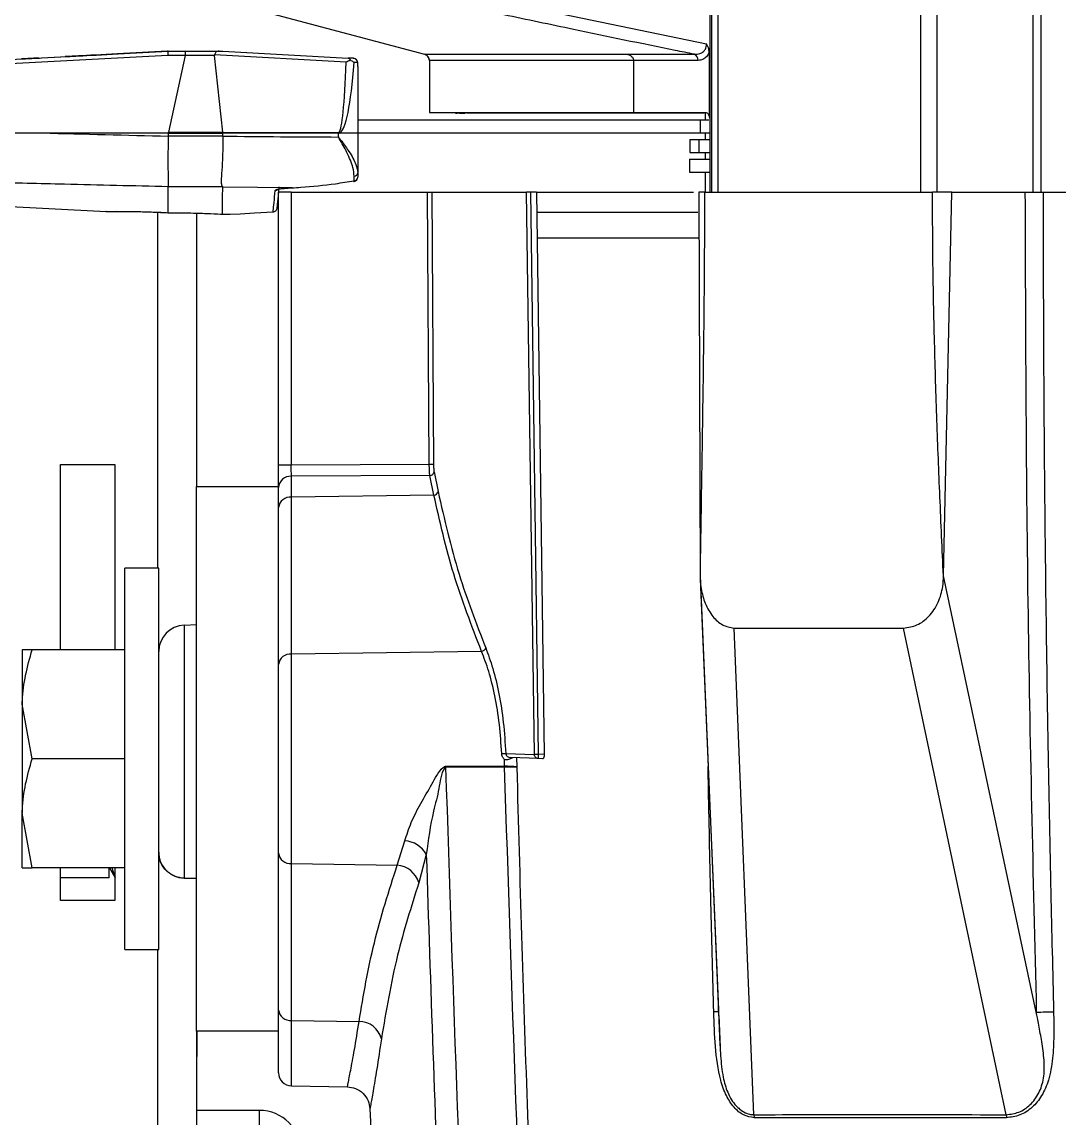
# Model space of a CAD drawing. Extents: x 7 to 135, y 3 to 97.
# Drawn here: x 52.915 to 55.294, y 10.717 to 13.232 of the extents above; entities that cross this region are included whole.
import ezdxf

# ---------------------------------------------------------------- set-up
doc = ezdxf.new("R2010")
doc.units = 0
doc.header["$MEASUREMENT"] = 0
doc.layers.add('OBJECT', color=7, linetype='CONTINUOUS')

msp = doc.modelspace()

# ---------------------------------------------------------------- linework, layer by layer
at = {"layer": 'OBJECT'}
for p, q in [((54.4976, 12.8414), (54.4976, 13.9175)), ((54.5114, 13.9178), (54.5114, 12.8414)), ((54.9769, 12.8414), (54.9769, 13.9178)), ((55.0141, 13.9175), (55.0141, 12.8414)), ((55.2352, 12.8414), (55.2352, 13.9148)), ((55.2522, 13.9147), (55.2522, 12.8414)), ((54.493, 13.8999), (54.493, 13.0094)), ((54.0235, 13.2775), (54.4851, 13.1819)), ((52.8401, 13.1432), (53.2488, 13.1648)), ((53.2494, 13.1554), (52.8408, 13.1338)), ((52.8414, 13.1432), (53.2503, 13.1648)), ((53.2489, 13.1648), (53.1478, 13.1595)), ((53.2502, 13.1648), (53.149, 13.1595)), ((53.2488, 13.1648), (53.2488, 13.1648)), ((53.2489, 13.1648), (53.2488, 13.1648)), ((53.2502, 13.1648), (53.2489, 13.1648)), ((53.2889, 13.1554), (53.2494, 13.1554)), ((53.2502, 13.1648), (53.2503, 13.1648)), ((53.2503, 13.1648), (53.2503, 13.1648)), ((53.2503, 13.1648), (53.2895, 13.1648)), ((53.2889, 13.1551), (53.2507, 12.9789)), ((53.3565, 13.1551), (53.2889, 13.1551)), ((53.2895, 13.1648), (53.367, 13.1648)), ((53.3752, 12.9789), (53.3565, 13.1551)), ((53.6588, 13.1401), (53.3567, 13.1565)), ((53.367, 13.1648), (53.3753, 13.1648)), ((53.3753, 13.1648), (53.6635, 13.1492)), ((53.8384, 13.1578), (54.3045, 13.1578)), ((54.3032, 13.158), (54.457, 13.158)), ((54.4916, 13.1622), (54.4916, 13.0154)), ((52.9535, 13.1492), (52.9546, 13.1492)), ((53.015, 13.1524), (53.0141, 13.1524)), ((53.0141, 13.1524), (53.0146, 13.1524)), ((53.0153, 13.1524), (53.0146, 13.1524)), ((53.6852, 13.1296), (53.6851, 13.1385)), ((53.6852, 13.1296), (53.6852, 12.9773)), ((54.3195, 13.1433), (53.8496, 13.1433)), ((53.8496, 13.1433), (53.8496, 13.0243)), ((54.3181, 13.1435), (54.3181, 13.0244)), ((54.4661, 13.1435), (54.3181, 13.1435)), ((53.6852, 13.0073), (54.4711, 13.0073)), ((53.9096, 13.0231), (53.8496, 13.0243)), ((53.8496, 13.0243), (54.3195, 13.0243)), ((53.9042, 13.0233), (53.8496, 13.0243)), ((53.9096, 13.0231), (53.9134, 13.0231)), ((53.9204, 13.023), (53.9134, 13.0231)), ((53.9187, 13.023), (53.9292, 13.0228)), ((53.9193, 13.023), (53.9187, 13.023)), ((53.9193, 13.023), (53.9207, 13.0229)), ((53.9193, 13.023), (53.9193, 13.023)), ((53.9207, 13.0229), (53.9207, 13.023)), ((53.9292, 13.0228), (53.9304, 13.0228)), ((53.9304, 13.0228), (53.9313, 13.0228)), ((53.9459, 13.0225), (53.9348, 13.0227)), ((54.4803, 13.0225), (53.9459, 13.0225)), ((54.3181, 13.0244), (54.4833, 13.0244)), ((54.3181, 13.0244), (54.3195, 13.0243)), ((54.4711, 13.0073), (54.4711, 12.9773)), ((54.4711, 13.0073), (54.4904, 13.0073)), ((54.4828, 13.0073), (54.4828, 13.0225)), ((54.493, 13.0094), (54.493, 12.8414)), ((53.2507, 12.9789), (53.3752, 12.9789)), ((53.3753, 12.9765), (53.3753, 12.9781)), ((53.3753, 12.9781), (53.6408, 12.9781)), ((52.9616, 12.9773), (53.2503, 12.9773)), ((53.2503, 12.9758), (53.2503, 12.9706)), ((53.3753, 12.9758), (53.2503, 12.9758)), ((53.2503, 12.9706), (53.3753, 12.9706)), ((53.6408, 12.9765), (53.3753, 12.9765)), ((53.3753, 12.9706), (53.3753, 12.9758)), ((53.6408, 12.9681), (53.6408, 12.9765)), ((53.6438, 12.9773), (53.6852, 12.9773)), ((53.6852, 12.9773), (53.6852, 12.8856)), ((53.6852, 12.9773), (54.4711, 12.9773)), ((54.4469, 12.9624), (54.4469, 12.9324)), ((54.4469, 12.9624), (54.4679, 12.9624)), ((54.4679, 12.9624), (54.4679, 12.9324)), ((54.4679, 12.9624), (54.493, 12.9624)), ((54.4711, 12.9773), (54.493, 12.9773)), ((54.4828, 12.9624), (54.4828, 12.9773)), ((54.4469, 12.9324), (54.4679, 12.9324)), ((54.4679, 12.9324), (54.493, 12.9324)), ((54.4828, 12.9175), (54.4828, 12.9324)), ((54.4466, 12.9175), (54.4466, 12.8875)), ((54.4466, 12.9175), (54.493, 12.9175)), ((53.6766, 12.8676), (53.6769, 12.8781)), ((53.6852, 12.8856), (53.6852, 12.876)), ((54.4466, 12.8875), (54.493, 12.8875)), ((54.4828, 12.8414), (54.4828, 12.8875)), ((53.2502, 12.854), (53.2502, 12.8539)), ((53.3747, 12.854), (53.2502, 12.854)), ((53.3752, 12.8533), (53.3747, 12.854)), ((53.5344, 12.8514), (53.3752, 12.8533)), ((53.6756, 12.8661), (53.6767, 12.8664)), ((53.5034, 12.2156), (53.5034, 12.8414)), ((53.5326, 12.8414), (53.504, 12.8414)), ((53.5162, 12.8505), (53.5344, 12.8514)), ((53.5162, 12.8502), (53.5344, 12.8512)), ((53.5162, 12.8502), (53.5162, 12.8502)), ((53.5326, 12.8414), (53.5326, 12.2156)), ((53.5326, 12.8414), (53.8454, 12.8414)), ((53.8493, 12.2171), (53.8454, 12.8414)), ((53.8551, 12.8414), (53.859, 12.2172)), ((53.8551, 12.8414), (54.0724, 12.8414)), ((54.0904, 11.5516), (54.0724, 12.8414)), ((54.0813, 12.8414), (54.0993, 11.5519)), ((54.0951, 12.8414), (54.0813, 12.8414)), ((54.0951, 12.8414), (54.1131, 11.5514)), ((54.0951, 12.8414), (54.4558, 12.8414)), ((54.4679, 12.8414), (54.4705, 11.9614)), ((54.4808, 12.8414), (55.004, 12.8414)), ((55.0291, 11.9614), (55.0485, 12.8414)), ((55.0485, 12.8414), (55.2162, 12.8414)), ((55.2579, 12.8414), (56.6233, 12.8414)), ((52.8406, 12.8113), (53.1081, 12.7972)), ((53.2254, 12.7955), (53.2254, 11.9789)), ((53.2491, 12.7944), (53.2497, 12.7943)), ((53.3154, 12.7933), (53.3154, 12.1664)), ((53.3924, 12.7908), (53.3924, 12.7908)), ((53.491, 12.7961), (53.4909, 12.7961)), ((54.4658, 12.7951), (54.0968, 12.7951)), ((54.0968, 12.7364), (54.4664, 12.7364)), ((53.0029, 11.7914), (53.0029, 12.2164)), ((53.0029, 12.2164), (53.1279, 12.2164)), ((53.1279, 12.2164), (53.1279, 11.7914)), ((53.5034, 12.2156), (53.5326, 12.2156)), ((53.5326, 12.2156), (53.8493, 12.2171)), ((53.8603, 12.2), (53.8696, 12.1545)), ((53.8506, 12.1913), (53.5329, 12.1897)), ((53.5329, 12.1418), (53.5329, 12.1897)), ((53.8599, 12.1464), (53.8506, 12.1913)), ((53.3154, 10.9164), (53.3154, 12.1664)), ((53.3154, 12.1664), (53.5034, 12.1664)), ((53.5034, 10.9164), (53.5034, 12.1664)), ((53.8599, 12.1464), (53.5329, 12.1418)), ((53.5329, 11.7818), (53.5329, 12.1418)), ((53.2284, 11.9789), (53.1504, 11.9789)), ((53.1504, 11.1039), (53.1504, 11.9789)), ((53.2284, 11.1039), (53.2284, 11.9789)), ((54.4705, 11.9614), (54.5129, 10.9602)), ((54.471, 11.9532), (54.5129, 10.9662)), ((55.2422, 10.9602), (55.0291, 11.9614)), ((53.3154, 11.8484), (53.2869, 11.8476)), ((53.2869, 11.8476), (53.2869, 11.2681)), ((54.5487, 11.8414), (54.9376, 11.8414)), ((54.594, 10.7249), (54.5487, 11.8414)), ((55.1732, 10.7249), (54.9376, 11.8414)), ((52.9154, 11.7914), (52.9154, 11.6664)), ((53.1504, 11.7914), (52.9378, 11.7914)), ((53.9693, 11.7879), (53.5329, 11.7818)), ((53.5329, 11.301), (53.5329, 11.7818)), ((52.9378, 11.5414), (52.9154, 11.6664)), ((52.9154, 11.6664), (52.9154, 11.4164)), ((54.0247, 11.5539), (54.0904, 11.5516)), ((54.0993, 11.5419), (54.0361, 11.5441)), ((54.1131, 11.5514), (54.0993, 11.5519)), ((53.1504, 11.5414), (52.9378, 11.5414)), ((53.8868, 11.5243), (54.0222, 11.5242)), ((53.8868, 11.5221), (53.8868, 11.5243)), ((54.0222, 11.522), (53.8868, 11.5221)), ((54.0222, 11.5242), (54.0219, 11.5398)), ((54.0222, 11.5242), (54.0222, 11.522)), ((54.0496, 11.5436), (54.05, 11.5233)), ((54.05, 11.5233), (54.05, 11.5224)), ((54.1093, 11.5415), (54.0993, 11.5419)), ((52.9378, 11.2914), (52.9154, 11.4164)), ((52.9154, 11.2914), (52.9154, 11.4164)), ((53.7757, 11.2976), (53.7931, 11.353)), ((53.8424, 11.3222), (53.8253, 11.2572)), ((53.5329, 11.301), (53.7757, 11.2976)), ((53.5329, 10.941), (53.5329, 11.301)), ((53.1504, 11.2914), (52.9378, 11.2914)), ((53.0029, 11.2164), (53.0029, 11.2914)), ((53.1148, 11.2683), (53.0029, 11.2683)), ((53.1148, 11.2683), (53.1148, 11.2914)), ((53.1154, 11.2914), (53.1279, 11.2697)), ((53.1211, 11.2914), (53.1287, 11.2683)), ((53.1279, 11.2914), (53.1279, 11.2164)), ((53.2869, 11.2681), (53.3154, 11.2674)), ((53.3154, 11.2663), (53.2869, 11.2671)), ((53.1279, 11.2164), (53.0029, 11.2164)), ((53.1504, 11.1039), (53.2284, 11.1039)), ((53.2254, 11.1039), (53.2254, 9.0564)), ((54.5129, 10.9601), (54.5127, 10.9724)), ((53.5329, 10.941), (53.6882, 10.9388)), ((53.5329, 10.7909), (53.5329, 10.941)), ((54.5129, 10.9602), (54.5129, 10.9601)), ((54.5135, 10.9524), (54.5166, 10.8795)), ((53.3154, 10.9164), (53.3154, 9.0564)), ((53.5034, 10.9164), (53.3154, 10.9164)), ((53.3156, 10.9164), (53.3156, 10.8585)), ((53.3154, 10.8585), (53.3156, 10.8585)), ((53.5329, 10.7909), (53.6616, 10.7886)), ((53.4594, 10.7348), (53.3154, 10.7348)), ((53.4594, 10.5289), (53.4594, 10.7348)), ((54.594, 10.7249), (54.5946, 10.7178))]:
    msp.add_line(p, q, dxfattribs=at)
at = {"layer": 'OBJECT', "flags": 128}
for points in [[(53.2202, 13.3234), (53.3512, 13.2883), (53.8384, 13.1578)], [(53.2206, 13.3233), (53.3512, 13.2883), (53.8384, 13.1578)], [(53.5162, 12.8505), (53.5162, 12.8502), (53.5162, 12.8502)], [(53.5344, 12.8514), (53.5344, 12.8512), (53.5344, 12.8512)], [(53.3924, 12.7908), (53.4157, 12.7921), (53.4485, 12.7938), (53.4909, 12.7961)]]:
    msp.add_lwpolyline(points, dxfattribs=at)
at = {"layer": 'OBJECT'}
for centre, radius, start, end in [((54.4513, 13.1444), 0.0148, 356.7917, 67.3272), ((53.6751, 13.1386), 0.00999, 359.9527, 86.8572), ((53.6751, 13.1385), 0.01, 0.7902, 86.8205), ((53.6845, 13.1387), 0.000648, 348.4953, 0.7623), ((53.5255, 12.9765), 0.1152, 359.9998, 0.7844), ((53.5498, 12.888), 0.1297, 43.5321, 44.5018), ((53.6767, 12.8867), 0.00855, 271.3488, 352.8363), ((47.5156, 12.8713), 5.7347, 359.23213, 359.82698), ((49.5701, 12.8573), 3.8051, 359.0001, 359.9396), ((53.6761, 12.8766), 0.00905, 272.809, 355.6889), ((53.6671, 12.8656), 0.00968, 2.823, 11.8234), ((53.6752, 12.876), 0.01, 279.2547, 359.8866), ((53.4953, 12.8552), 0.0101, 272.6075, 311.1765), ((53.7332, 21.7122), 9.4958, 270.70059, 270.75896), ((53.8504, 12.2014), 0.01, 271.1303, 352.459), ((53.5314, 12.1616), 0.0281, 87.0239, 175.6059), ((53.8597, 12.1565), 0.0101, 270.9839, 348.8065), ((53.5306, 12.1145), 0.0274, 85.2091, 173.088), ((53.2884, 11.7877), 0.06, 91.5, 180), ((53.9679, 11.799), 0.0112, 277.0345, 345.0749), ((53.5306, 11.7545), 0.0274, 85.2091, 173.088), ((54.0121, 11.6682), 0.115, 271.6073, 276.2512), ((54.171, 11.5469), 0.0719, 176.0129, 183.9871), ((54.0283, 11.2794), 0.2448, 84.9098, 91.4342), ((54.0483, 10.5523), 0.9701, 89.8987, 91.5439), ((53.7893, 11.2921), 0.0611, 29.5561, 86.408), ((53.5306, 11.3283), 0.0274, 186.912, 274.7909), ((53.7701, 11.2401), 0.0578, 17.2707, 84.4672), ((53.3026, 11.2676), 0.0157, 178.036, 181.964), ((53.5306, 10.9683), 0.0274, 186.912, 274.7909), ((53.6883, 10.8863), 0.0525, 13.808, 90.0653), ((53.5334, 10.8209), 0.03, 180, 269), ((53.4594, 10.6388), 0.096, 0, 90), ((104.3294, 12.8414), 50.66, 182.37923, 183.42528)]:
    msp.add_arc(centre, radius, start, end, dxfattribs=at)
for centre, major_axis, ratio, start_param, end_param in [((53.149, 13.1595), (0.1349, 0.0071), 0.000066, 1.579649, 3.142849), ((53.1499, 13.1595), (0.1349, 0.0071), 0.000066, 3.142849, 4.706049), ((53.2506, 13.1548), (-0.00026, 0.01), 0.11918, 0.00321, 1.515293), ((53.2895, 13.1548), (0, 0.01), 0.059909, 0, 1.518436), ((53.2073, 13.1548), (0.0816, 0.0005), 0.122419, 6.255818, 6.281998), ((53.3939, 13.1548), (0.0374, -0.0006), 0.267183, 3.033505, 3.174106), ((52.9059, 13.1467), (0.0476, 0.0025), 0.000064, 0.001206, 1.412732), ((52.9069, 13.1467), (0.0477, 0.0025), 0.000064, 4.872865, 6.284391), ((53.633, 13.5476), (-0.0078, 0.5695), 0.050854, 3.193558, 3.914223), ((53.6252, 13.5461), (-0.0158, 0.5695), 0.101651, 3.191443, 3.913107), ((53.6257, 13.1512), (0.05, -0.0027), 0.000068, 0.052769, 0.714601), ((53.6252, 13.1413), (0.06, -0.0027), 0.000057, 0.052768, 0.533417), ((52.2722, 12.9758), (0.9788, 0.0064), 0.122419, 6.242729, 6.255818), ((53.8233, 12.9758), (0.4484, -0.007), 0.267183, 3.174106, 3.180623), ((53.633, 13.5476), (-0.0078, 0.5695), 0.050854, 3.140894, 3.193558), ((57.2693, 15.0398), (19.0704, 0), 0.111021, 4.484542, 4.500054), ((52.2729, 12.9758), (0.9775, 0), 0.122766, 0, 0.013091), ((52.2729, 12.9706), (0.9775, 0), 0.122766, 6.279845, 6.283185), ((53.823, 12.9758), (0.4477, 0), 0.268039, 3.135082, 3.141593), ((53.823, 12.9706), (0.4477, 0), 0.268039, 3.141593, 3.145797), ((53.733, 15.0398), (7.8821, 0), 0.262863, 4.666998, 4.700689), ((53.6252, 13.5461), (-0.0158, 0.5695), 0.101651, 3.138779, 3.191443), ((53.6949, 15.0288), (0.1946, 2.2237), 0.001244, 3.155663, 3.351901)]:
    msp.add_ellipse(centre, major_axis=major_axis, ratio=ratio, start_param=start_param, end_param=end_param, dxfattribs=at)
for points, knots in [([(54.457, 13.158), (54.4425, 13.1609), (54.3501, 13.1795), (54.2045, 13.2094), (54.0736, 13.2372), (54.0204, 13.2485)], [0, 0, 0, 0, 0.0995, 0.633978, 1, 1, 1, 1]), ([(54.457, 13.158), (54.4615, 13.1581), (54.4689, 13.1582), (54.4778, 13.1629), (54.4827, 13.1686), (54.4846, 13.1738), (54.4853, 13.178), (54.4852, 13.1804), (54.4851, 13.1819)], [0, 0, 0, 0, 0.353622, 0.579763, 0.749836, 0.864251, 0.9126, 1, 1, 1, 1]), ([(54.4916, 13.1622), (54.4913, 13.1658), (54.4907, 13.1716), (54.4877, 13.1779), (54.4859, 13.1809), (54.4852, 13.1819), (54.4851, 13.1819)], [0, 0, 0, 0, 0.503711, 0.825893, 0.98937, 1, 1, 1, 1]), ([(53.367, 13.1648), (53.3655, 13.1648), (53.3629, 13.1648), (53.3604, 13.1636), (53.3589, 13.1615), (53.3578, 13.1589), (53.357, 13.1572), (53.3567, 13.1565)], [0, 0, 0, 0, 0.281503, 0.477149, 0.672463, 0.878462, 1, 1, 1, 1]), ([(53.8496, 13.1433), (53.8494, 13.145), (53.8491, 13.1483), (53.8465, 13.1528), (53.8428, 13.1562), (53.8399, 13.1572), (53.8384, 13.1578)], [0, 0, 0, 0, 0.257663, 0.515326, 0.772991, 1, 1, 1, 1]), ([(53.8496, 13.1433), (53.8495, 13.1443), (53.8493, 13.147), (53.8476, 13.1512), (53.8442, 13.1551), (53.8409, 13.157), (53.8389, 13.1576), (53.8384, 13.1578)], [0, 0, 0, 0, 0.161183, 0.418718, 0.676258, 0.933799, 1, 1, 1, 1]), ([(54.3032, 13.158), (54.3036, 13.1579), (54.3065, 13.1573), (54.311, 13.1554), (54.3153, 13.1516), (54.3177, 13.1476), (54.318, 13.1449), (54.3181, 13.1435)], [0, 0, 0, 0, 0.062673, 0.396708, 0.643418, 0.821319, 1, 1, 1, 1]), ([(54.4916, 13.1622), (54.4902, 13.1595), (54.4867, 13.1529), (54.4779, 13.1453), (54.4705, 13.1442), (54.4661, 13.1435)], [0, 0, 0, 0, 0.2227779, 0.537697, 1, 1, 1, 1]), ([(52.9506, 13.149), (52.9502, 13.149), (52.9486, 13.1489), (52.9418, 13.1486), (52.9312, 13.148), (52.9216, 13.1475), (52.9159, 13.1472), (52.9145, 13.1471)], [0, 0, 0, 0, 0.100086, 0.344112, 0.606072, 0.902336, 1, 1, 1, 1]), ([(53.6588, 13.1401), (53.6588, 13.1401), (53.6619, 13.1418), (53.6648, 13.1433), (53.6676, 13.1448)], [0, 0, 0, 0, 0.019973, 1, 1, 1, 1]), ([(53.6635, 13.1492), (53.6635, 13.1492), (53.6639, 13.1492), (53.6648, 13.1489), (53.6662, 13.1479), (53.6672, 13.1462), (53.6676, 13.1451), (53.6676, 13.1448)], [0, 0, 0, 0, 0.017181, 0.202287, 0.556603, 0.898381, 1, 1, 1, 1]), ([(53.6676, 13.1448), (53.6701, 13.1435), (53.6736, 13.1416), (53.6761, 13.1396), (53.6768, 13.139), (53.6768, 13.1389)], [0, 0, 0, 0, 0.696361, 0.978817, 1, 1, 1, 1]), ([(53.9183, 13.023), (53.9176, 13.023), (53.9161, 13.023), (53.9121, 13.0231), (53.908, 13.0232), (53.9053, 13.0232), (53.9042, 13.0233)], [0, 0, 0, 0, 0.27722, 0.554466, 0.831765, 1, 1, 1, 1]), ([(53.9304, 13.0228), (53.929, 13.0228), (53.926, 13.0228), (53.9228, 13.0229), (53.921, 13.0229), (53.9208, 13.0229), (53.9207, 13.0229)], [0, 0, 0, 0, 0.263103, 0.545955, 0.828755, 1, 1, 1, 1]), ([(54.4833, 13.0244), (54.4843, 13.0242), (54.4864, 13.0238), (54.4892, 13.0211), (54.4908, 13.018), (54.4915, 13.0159), (54.4916, 13.0154)], [0, 0, 0, 0, 0.299942, 0.599801, 0.901037, 1, 1, 1, 1]), ([(54.4916, 13.0154), (54.4922, 13.0139), (54.4929, 13.012), (54.493, 13.0099), (54.493, 13.0094)], [0, 0, 0, 0, 0.76093, 1, 1, 1, 1]), ([(52.2551, 12.9864), (52.2608, 12.9863), (52.2892, 12.9858), (52.4086, 12.9836), (52.6384, 12.9796), (52.8455, 12.9781), (52.9616, 12.9773)], [0, 0, 0, 0, 0.0241477, 0.1207387, 0.5071031, 1, 1, 1, 1]), ([(53.2503, 12.9702), (53.2501, 12.9567), (53.2495, 12.9297), (53.2496, 12.8941), (53.2504, 12.8667), (53.2503, 12.8581), (53.2502, 12.854)], [0, 0, 0, 0, 0.253584, 0.507165, 0.760847, 1, 1, 1, 1]), ([(53.3753, 12.9701), (53.3754, 12.9649), (53.3756, 12.9463), (53.3748, 12.9153), (53.3732, 12.8832), (53.3701, 12.8627), (53.3734, 12.8564), (53.3747, 12.854)], [0, 0, 0, 0, 0.097508, 0.351331, 0.599304, 0.843154, 1, 1, 1, 1]), ([(53.6769, 12.8781), (53.6763, 12.8845), (53.6748, 12.9009), (53.6616, 12.931), (53.6485, 12.955), (53.6415, 12.9669), (53.6408, 12.9679), (53.6408, 12.9681)], [0, 0, 0, 0, 0.244744, 0.626729, 0.967928, 0.996144, 1, 1, 1, 1]), ([(53.6408, 12.9681), (53.6409, 12.968), (53.6417, 12.9669), (53.6442, 12.9636), (53.6527, 12.9525), (53.6671, 12.932), (53.6819, 12.9067), (53.6842, 12.892), (53.6852, 12.8856)], [0, 0, 0, 0, 0.00366, 0.034965, 0.112488, 0.381452, 0.732443, 1, 1, 1, 1]), ([(53.2502, 12.8539), (53.1709, 12.8558), (53.0344, 12.8589), (52.898, 12.8623), (52.8409, 12.8637)], [0, 0, 0, 0, 0.581449, 1, 1, 1, 1]), ([(53.5344, 12.8514), (53.541, 12.8519), (53.5743, 12.8539), (53.6219, 12.8587), (53.6624, 12.8653), (53.6766, 12.8676)], [0, 0, 0, 0, 0.139683, 0.698663, 1, 1, 1, 1]), ([(53.4909, 12.7961), (53.491, 12.7963), (53.491, 12.7968), (53.4917, 12.8024), (53.4939, 12.826), (53.4957, 12.8451)], [0, 0, 0, 0, 0.045653, 0.228294, 1, 1, 1, 1]), ([(53.4957, 12.8451), (53.496, 12.8456), (53.4966, 12.8466), (53.5003, 12.8481), (53.5057, 12.8494), (53.5113, 12.8502), (53.515, 12.8504), (53.5162, 12.8505)], [0, 0, 0, 0, 0.2190622, 0.4380201, 0.659218, 0.8799994, 1, 1, 1, 1]), ([(53.5017, 12.8478), (53.5017, 12.8478), (53.5017, 12.8478), (53.5026, 12.8482), (53.5046, 12.8487), (53.5077, 12.8494), (53.5102, 12.8497), (53.5113, 12.8498)], [0, 0, 0, 0, 0.091335, 0.252919, 0.485635, 0.779574, 1, 1, 1, 1]), ([(53.5113, 12.8498), (53.512, 12.8499), (53.5136, 12.8501), (53.5153, 12.8502), (53.5162, 12.8502)], [0, 0, 0, 0, 0.433823, 1, 1, 1, 1]), ([(53.8454, 12.8414), (53.8465, 12.8414), (53.8482, 12.8414), (53.8502, 12.8414), (53.8516, 12.8414), (53.8528, 12.8414), (53.8538, 12.8414), (53.8547, 12.8414), (53.8549, 12.8414), (53.8551, 12.8414)], [0, 0, 0, 0, 0.235211, 0.351549, 0.467887, 0.584225, 0.700562, 0.8169, 1, 1, 1, 1]), ([(54.0813, 12.8414), (54.0808, 12.8414), (54.0797, 12.8414), (54.0781, 12.8414), (54.0766, 12.8414), (54.0752, 12.8414), (54.0741, 12.8414), (54.0731, 12.8414), (54.0726, 12.8414), (54.0724, 12.8414)], [0, 0, 0, 0, 0.143842, 0.287685, 0.431527, 0.575369, 0.719212, 0.85775, 1, 1, 1, 1]), ([(54.4808, 12.8414), (54.4771, 12.8414), (54.4697, 12.8414), (54.467, 12.8414), (54.4677, 12.8414), (54.4679, 12.8414)], [0, 0, 0, 0, 0.425022, 0.850044, 1, 1, 1, 1]), ([(54.4808, 12.8414), (54.4807, 12.7865), (54.4804, 12.6716), (54.4786, 12.497), (54.4762, 12.319), (54.4733, 12.1405), (54.4714, 12.0218), (54.4705, 11.9614)], [0, 0, 0, 0, 0.187144, 0.391348, 0.595125, 0.793954, 1, 1, 1, 1]), ([(55.0291, 11.9614), (55.0263, 12.0218), (55.0209, 12.1405), (55.0139, 12.3189), (55.0084, 12.4969), (55.0047, 12.6716), (55.0042, 12.7865), (55.004, 12.8414)], [0, 0, 0, 0, 0.2060235, 0.4048217, 0.6086378, 0.8128344, 1, 1, 1, 1]), ([(55.0485, 12.8414), (55.0417, 12.8414), (55.0282, 12.8414), (55.0132, 12.8414), (55.0059, 12.8414), (55.004, 12.8414)], [0, 0, 0, 0, 0.425022, 0.850044, 1, 1, 1, 1]), ([(55.2162, 12.8414), (55.2173, 12.5278), (55.2195, 11.9005), (55.2347, 11.2736), (55.2422, 10.9602)], [0, 0, 0, 0, 0.499998, 1, 1, 1, 1]), ([(55.2162, 12.8414), (55.2201, 12.8414), (55.2306, 12.8414), (55.2453, 12.8414), (55.2544, 12.8414), (55.2579, 12.8414)], [0, 0, 0, 0, 0.263884, 0.723096, 1, 1, 1, 1]), ([(55.2579, 12.8414), (55.258, 12.7369), (55.2583, 12.5279), (55.2603, 12.2144), (55.2638, 11.8881), (55.2688, 11.5619), (55.2748, 11.2485), (55.2797, 11.0524), (55.2819, 10.9608)], [0, 0, 0, 0, 0.166677, 0.333344, 0.500001, 0.687097, 0.853763, 1, 1, 1, 1]), ([(53.491, 12.7961), (53.4921, 12.7963), (53.4943, 12.7967), (53.4972, 12.7985), (53.4993, 12.8011), (53.5002, 12.8035), (53.5003, 12.8049), (53.5004, 12.8053)], [0, 0, 0, 0, 0.235917, 0.471833, 0.707753, 0.925415, 1, 1, 1, 1]), ([(53.107, 12.7973), (53.1073, 12.7973), (53.1082, 12.7973), (53.12, 12.7974), (53.1341, 12.7976), (53.1452, 12.7974), (53.1454, 12.7974)], [0, 0, 0, 0, 0.205312, 0.600181, 0.991841, 1, 1, 1, 1]), ([(53.1081, 12.7974), (53.1076, 12.7974), (53.1056, 12.7973), (53.1187, 12.7975), (53.1462, 12.7975), (53.1864, 12.797), (53.2231, 12.7958), (53.2444, 12.7947), (53.2497, 12.7944)], [0, 0, 0, 0, 0.070023, 0.285323, 0.50047, 0.714936, 0.928391, 1, 1, 1, 1]), ([(53.1259, 12.7974), (53.1312, 12.7975), (53.1378, 12.7975), (53.149, 12.7974), (53.1513, 12.7974)], [0, 0, 0, 0, 0.798939, 1, 1, 1, 1]), ([(53.1454, 12.7974), (53.1557, 12.7973), (53.1763, 12.7971), (53.2132, 12.7962), (53.2381, 12.7949), (53.2491, 12.7944)], [0, 0, 0, 0, 0.355681, 0.716965, 1, 1, 1, 1]), ([(53.1513, 12.7974), (53.1597, 12.7973), (53.1785, 12.7971), (53.2099, 12.7963), (53.2315, 12.7952), (53.2392, 12.7948)], [0, 0, 0, 0, 0.341558, 0.766914, 1, 1, 1, 1]), ([(53.2497, 12.7944), (53.2657, 12.7943), (53.2977, 12.7941), (53.3402, 12.7927), (53.3638, 12.7915), (53.3731, 12.791), (53.3744, 12.7909)], [0, 0, 0, 0, 0.3155681, 0.6311016, 0.9475881, 1, 1, 1, 1]), ([(53.3744, 12.7909), (53.3745, 12.7909), (53.3745, 12.7909), (53.3746, 12.7909), (53.3746, 12.7909), (53.3746, 12.7909), (53.3746, 12.7909)], [0, 0, 0, 0, 0.159851, 0.363921, 0.750554, 1, 1, 1, 1]), ([(53.3746, 12.7909), (53.3813, 12.7909), (53.3898, 12.7908), (53.3919, 12.7908), (53.3924, 12.7908)], [0, 0, 0, 0, 0.791837, 1, 1, 1, 1]), ([(53.5034, 12.1638), (53.5034, 12.1667), (53.5034, 12.1726), (53.5034, 12.1854), (53.5034, 12.1999), (53.5034, 12.2104), (53.5034, 12.2156)], [0, 0, 0, 0, 0.250002, 0.499814, 0.750165, 1, 1, 1, 1]), ([(53.5329, 12.1897), (53.5329, 12.1911), (53.5328, 12.1941), (53.5327, 12.2005), (53.5326, 12.2077), (53.5326, 12.213), (53.5326, 12.2156)], [0, 0, 0, 0, 0.2494557, 0.4998658, 0.7497737, 1, 1, 1, 1]), ([(53.8506, 12.1913), (53.8504, 12.1928), (53.8501, 12.1958), (53.8497, 12.2021), (53.8494, 12.2093), (53.8493, 12.2145), (53.8493, 12.2171)], [0, 0, 0, 0, 0.249391, 0.499164, 0.749322, 1, 1, 1, 1]), ([(53.859, 12.2172), (53.859, 12.2155), (53.8591, 12.212), (53.8594, 12.2072), (53.8598, 12.203), (53.8601, 12.201), (53.8603, 12.2)], [0, 0, 0, 0, 0.248922, 0.499832, 0.751193, 1, 1, 1, 1]), ([(53.8696, 12.1545), (53.8839, 12.0911), (53.9111, 11.9705), (53.957, 11.8522), (53.9787, 11.7961)], [0, 0, 0, 0, 0.52572, 1, 1, 1, 1]), ([(53.9693, 11.7879), (53.9464, 11.8469), (53.9006, 11.9652), (53.8735, 12.0859), (53.8599, 12.1464)], [0, 0, 0, 0, 0.4984774, 1, 1, 1, 1]), ([(54.4705, 11.9614), (54.4706, 11.9575), (54.4709, 11.9476), (54.4737, 11.9258), (54.4818, 11.8959), (54.4989, 11.8668), (54.522, 11.846), (54.5396, 11.843), (54.5487, 11.8414)], [0, 0, 0, 0, 0.0612937, 0.1579772, 0.353025, 0.5689652, 0.7756001, 1, 1, 1, 1]), ([(54.9376, 11.8414), (54.9481, 11.8429), (54.9689, 11.8459), (54.9971, 11.8671), (55.0179, 11.8982), (55.028, 11.932), (55.0288, 11.9532), (55.0291, 11.9614)], [0, 0, 0, 0, 0.217936, 0.435233, 0.661573, 0.868603, 1, 1, 1, 1]), ([(53.9787, 11.7961), (53.9843, 11.781), (53.9956, 11.7509), (54.0095, 11.6918), (54.0202, 11.6255), (54.0232, 11.5778), (54.0247, 11.5539)], [0, 0, 0, 0, 0.249475, 0.499686, 0.749415, 1, 1, 1, 1]), ([(52.9154, 11.6664), (52.9154, 11.6693), (52.9158, 11.7116), (52.9272, 11.7529), (52.9378, 11.7914)], [0, 0, 0, 0, 0.0702136, 1, 1, 1, 1]), ([(52.9378, 11.7914), (52.9286, 11.7914), (52.9167, 11.7914), (52.9157, 11.7914), (52.9154, 11.7914)], [0, 0, 0, 0, 0.768151, 1, 1, 1, 1]), ([(54.0154, 11.5533), (54.0139, 11.5757), (54.011, 11.6219), (54.0004, 11.6863), (53.9862, 11.7441), (53.9749, 11.7733), (53.9693, 11.7879)], [0, 0, 0, 0, 0.242737, 0.499356, 0.749988, 1, 1, 1, 1]), ([(53.5034, 11.325), (53.5034, 11.3384), (53.5034, 11.3657), (53.5034, 11.4194), (53.5034, 11.4789), (53.5034, 11.5414), (53.5034, 11.6038), (53.5034, 11.6633), (53.5034, 11.717), (53.5034, 11.7443), (53.5034, 11.7578)], [0, 0, 0, 0, 0.123305, 0.25, 0.376695, 0.5, 0.623305, 0.75, 0.876695, 1, 1, 1, 1]), ([(54.0219, 11.5398), (54.0201, 11.5417), (54.0176, 11.5446), (54.0158, 11.5495), (54.0155, 11.552), (54.0154, 11.5533)], [0, 0, 0, 0, 0.4994411, 0.7515838, 1, 1, 1, 1]), ([(54.0219, 11.5398), (54.0236, 11.5397), (54.027, 11.5395), (54.0336, 11.5407), (54.0376, 11.5426), (54.0402, 11.5439)], [0, 0, 0, 0, 0.252438, 0.503212, 1, 1, 1, 1]), ([(54.0247, 11.5539), (54.0247, 11.5532), (54.0249, 11.5519), (54.026, 11.5494), (54.0282, 11.5468), (54.0319, 11.5446), (54.0347, 11.5443), (54.0361, 11.5441)], [0, 0, 0, 0, 0.11775, 0.236264, 0.479967, 0.736404, 1, 1, 1, 1]), ([(54.0904, 11.5516), (54.0908, 11.5516), (54.0917, 11.5517), (54.0938, 11.5517), (54.0964, 11.5518), (54.0983, 11.5519), (54.0993, 11.5519)], [0, 0, 0, 0, 0.249965, 0.499959, 0.749975, 1, 1, 1, 1]), ([(54.0993, 11.5419), (54.0992, 11.5419), (54.099, 11.5419), (54.0985, 11.5419), (54.0974, 11.5421), (54.0954, 11.5428), (54.0931, 11.5445), (54.0914, 11.5469), (54.0906, 11.5493), (54.0904, 11.5508), (54.0904, 11.5516)], [0, 0, 0, 0, 0.0137271, 0.0378993, 0.1174757, 0.2413191, 0.4997717, 0.69536, 0.8341423, 1, 1, 1, 1]), ([(54.1131, 11.5514), (54.1131, 11.5504), (54.1131, 11.5483), (54.1125, 11.5455), (54.1117, 11.5433), (54.1106, 11.5418), (54.1097, 11.5416), (54.1093, 11.5415)], [0, 0, 0, 0, 0.1904217, 0.3807211, 0.5749499, 0.7832945, 1, 1, 1, 1]), ([(52.9154, 11.4164), (52.9154, 11.4193), (52.9158, 11.4616), (52.9272, 11.5029), (52.9378, 11.5414)], [0, 0, 0, 0, 0.070214, 1, 1, 1, 1]), ([(53.7931, 11.353), (53.7976, 11.3669), (53.8065, 11.3948), (53.829, 11.4391), (53.8546, 11.4806), (53.87, 11.5121), (53.8833, 11.5233), (53.8853, 11.5241), (53.8863, 11.5242), (53.8868, 11.5243)], [0, 0, 0, 0, 0.249938, 0.500626, 0.749427, 0.968478, 0.986305, 0.993526, 1, 1, 1, 1]), ([(53.8868, 11.5221), (53.8867, 11.5221), (53.8865, 11.5221), (53.8862, 11.522), (53.8856, 11.5216), (53.8754, 11.5076), (53.8727, 11.471), (53.8535, 11.4055), (53.8469, 11.3553), (53.8424, 11.3222)], [0, 0, 0, 0, 0.001143, 0.002301, 0.004791, 0.010681, 0.246792, 0.502026, 1, 1, 1, 1]), ([(53.8868, 11.5221), (53.9038, 11.0026), (53.9378, 9.9632), (54.0493, 8.4072), (54.164, 7.3739), (54.2214, 6.8576)], [0, 0, 0, 0, 0.3333359, 0.6668858, 1, 1, 1, 1]), ([(54.3469, 6.9514), (54.2912, 7.4572), (54.1798, 8.4697), (54.0716, 9.9943), (54.0387, 11.0129), (54.0222, 11.522)], [0, 0, 0, 0, 0.3330304, 0.6666395, 1, 1, 1, 1]), ([(54.05, 11.5224), (54.0571, 11.2646), (54.0712, 10.7524), (54.1077, 9.9896), (54.1559, 9.2219), (54.2169, 8.4552), (54.289, 7.6951), (54.3463, 7.1984), (54.3744, 6.9544)], [0, 0, 0, 0, 0.168843, 0.335534, 0.500076, 0.67255, 0.839189, 1, 1, 1, 1]), ([(54.502, 10.9608), (54.5, 11.0386), (54.4957, 11.2035), (54.4914, 11.3911), (54.4895, 11.5009), (54.489, 11.5235)], [0, 0, 0, 0, 0.414648, 0.879416, 1, 1, 1, 1]), ([(53.2284, 11.327), (53.2284, 11.3269), (53.2284, 11.32), (53.231, 11.3063), (53.2388, 11.2931), (53.2488, 11.2822), (53.2608, 11.2735), (53.2759, 11.2688), (53.2847, 11.2683), (53.2869, 11.2681)], [0, 0, 0, 0, 0.0047, 0.230934, 0.45756, 0.502005, 0.716107, 0.930798, 1, 1, 1, 1]), ([(53.2869, 11.2671), (53.2847, 11.2672), (53.2759, 11.2677), (53.2608, 11.2725), (53.2488, 11.2814), (53.2388, 11.2924), (53.2324, 11.3035), (53.2292, 11.3159), (53.2285, 11.3228), (53.2284, 11.3257), (53.2284, 11.3269), (53.2284, 11.327)], [0, 0, 0, 0, 0.069167, 0.283728, 0.497638, 0.542037, 0.768421, 0.905662, 0.960131, 0.995302, 1, 1, 1, 1]), ([(53.8424, 11.3222), (53.8523, 11.02), (53.8718, 10.4203), (53.9225, 9.5189), (53.9892, 8.6191), (54.0712, 7.7283), (54.1392, 7.1403), (54.1726, 6.8522)], [0, 0, 0, 0, 0.202277, 0.401502, 0.603952, 0.805948, 1, 1, 1, 1]), ([(53.6882, 10.9388), (53.6984, 10.9992), (53.7188, 11.1197), (53.7568, 11.2384), (53.7757, 11.2976)], [0, 0, 0, 0, 0.501211, 1, 1, 1, 1]), ([(52.9154, 11.2914), (52.9157, 11.2914), (52.9167, 11.2914), (52.9286, 11.2914), (52.9378, 11.2914)], [0, 0, 0, 0, 0.2318493, 1, 1, 1, 1]), ([(53.8253, 11.2572), (53.8078, 11.2019), (53.7703, 11.0834), (53.7501, 10.963), (53.7393, 10.8988)], [0, 0, 0, 0, 0.466269, 1, 1, 1, 1]), ([(53.5034, 10.8209), (53.5034, 10.8228), (53.5034, 10.8266), (53.5034, 10.8569), (53.5034, 10.9017), (53.5034, 10.9441), (53.5034, 10.965)], [0, 0, 0, 0, 0.258384, 0.513253, 0.76137, 1, 1, 1, 1]), ([(54.5946, 10.7178), (54.5864, 10.7192), (54.5701, 10.7219), (54.5481, 10.7405), (54.5298, 10.7681), (54.5132, 10.8151), (54.5049, 10.8817), (54.503, 10.9344), (54.502, 10.9608)], [0, 0, 0, 0, 0.125023, 0.25026, 0.372599, 0.500557, 0.75017, 1, 1, 1, 1]), ([(54.5129, 10.9601), (54.5129, 10.9603), (54.5127, 10.9606), (54.5056, 10.9608), (54.502, 10.9608)], [0, 0, 0, 0, 0.499994, 1, 1, 1, 1]), ([(54.5129, 10.9601), (54.5136, 10.9435), (54.515, 10.9102), (54.5173, 10.8607), (54.5216, 10.8143), (54.5311, 10.7814), (54.541, 10.7613), (54.5496, 10.749), (54.5599, 10.7384), (54.5711, 10.7305), (54.5829, 10.7256), (54.5906, 10.7251), (54.594, 10.7249)], [0, 0, 0, 0, 0.167654, 0.336418, 0.499288, 0.624454, 0.681334, 0.749951, 0.805261, 0.875044, 0.945879, 1, 1, 1, 1]), ([(55.1732, 10.7249), (55.183, 10.7261), (55.2027, 10.7285), (55.2291, 10.7463), (55.2494, 10.7735), (55.2608, 10.8097), (55.261, 10.8505), (55.2551, 10.8911), (55.2493, 10.9233), (55.245, 10.9458), (55.2431, 10.9557), (55.2422, 10.9601)], [0, 0, 0, 0, 0.123067, 0.246585, 0.369053, 0.491537, 0.630311, 0.772463, 0.899411, 0.955665, 1, 1, 1, 1]), ([(55.2819, 10.9608), (55.2822, 10.9423), (55.2828, 10.9067), (55.2803, 10.854), (55.2725, 10.8069), (55.2561, 10.7679), (55.2333, 10.7402), (55.2051, 10.7218), (55.1841, 10.7191), (55.1737, 10.7178)], [0, 0, 0, 0, 0.175155, 0.335953, 0.499736, 0.628069, 0.749937, 0.875049, 1, 1, 1, 1]), ([(55.2422, 10.9601), (55.2493, 10.9603), (55.2635, 10.9606), (55.2758, 10.9608), (55.2819, 10.9608)], [0, 0, 0, 0, 0.500003, 1, 1, 1, 1]), ([(53.6616, 10.7887), (53.6619, 10.7904), (53.6627, 10.794), (53.6685, 10.8241), (53.6772, 10.8707), (53.6845, 10.9161), (53.6882, 10.9388)], [0, 0, 0, 0, 0.243884, 0.498629, 0.749525, 1, 1, 1, 1]), ([(53.7393, 10.8988), (53.7357, 10.8747), (53.7285, 10.8263), (53.72, 10.7768), (53.7142, 10.7443), (53.7135, 10.7403), (53.7131, 10.7383)], [0, 0, 0, 0, 0.250229, 0.500882, 0.749824, 1, 1, 1, 1]), ([(53.6616, 10.7886), (53.6679, 10.7878), (53.6811, 10.7862), (53.6982, 10.7746), (53.7102, 10.7578), (53.7122, 10.7447), (53.7131, 10.7383)], [0, 0, 0, 0, 0.240855, 0.5, 0.759145, 1, 1, 1, 1]), ([(54.594, 10.7249), (54.6815, 10.7249), (54.8565, 10.725), (55.0676, 10.7249), (55.1732, 10.7249)], [0, 0, 0, 0, 0.499778, 1, 1, 1, 1]), ([(55.1737, 10.7178), (55.0681, 10.7178), (54.8571, 10.7177), (54.6821, 10.7178), (54.5946, 10.7178)], [0, 0, 0, 0, 0.500003, 1, 1, 1, 1]), ([(55.1732, 10.7249), (55.1733, 10.7237), (55.1735, 10.7214), (55.1736, 10.719), (55.1737, 10.7178)], [0, 0, 0, 0, 0.499996, 1, 1, 1, 1])]:
    msp.add_open_spline(points, degree=3, knots=knots, dxfattribs=at)

doc.saveas('drawing.dxf')
